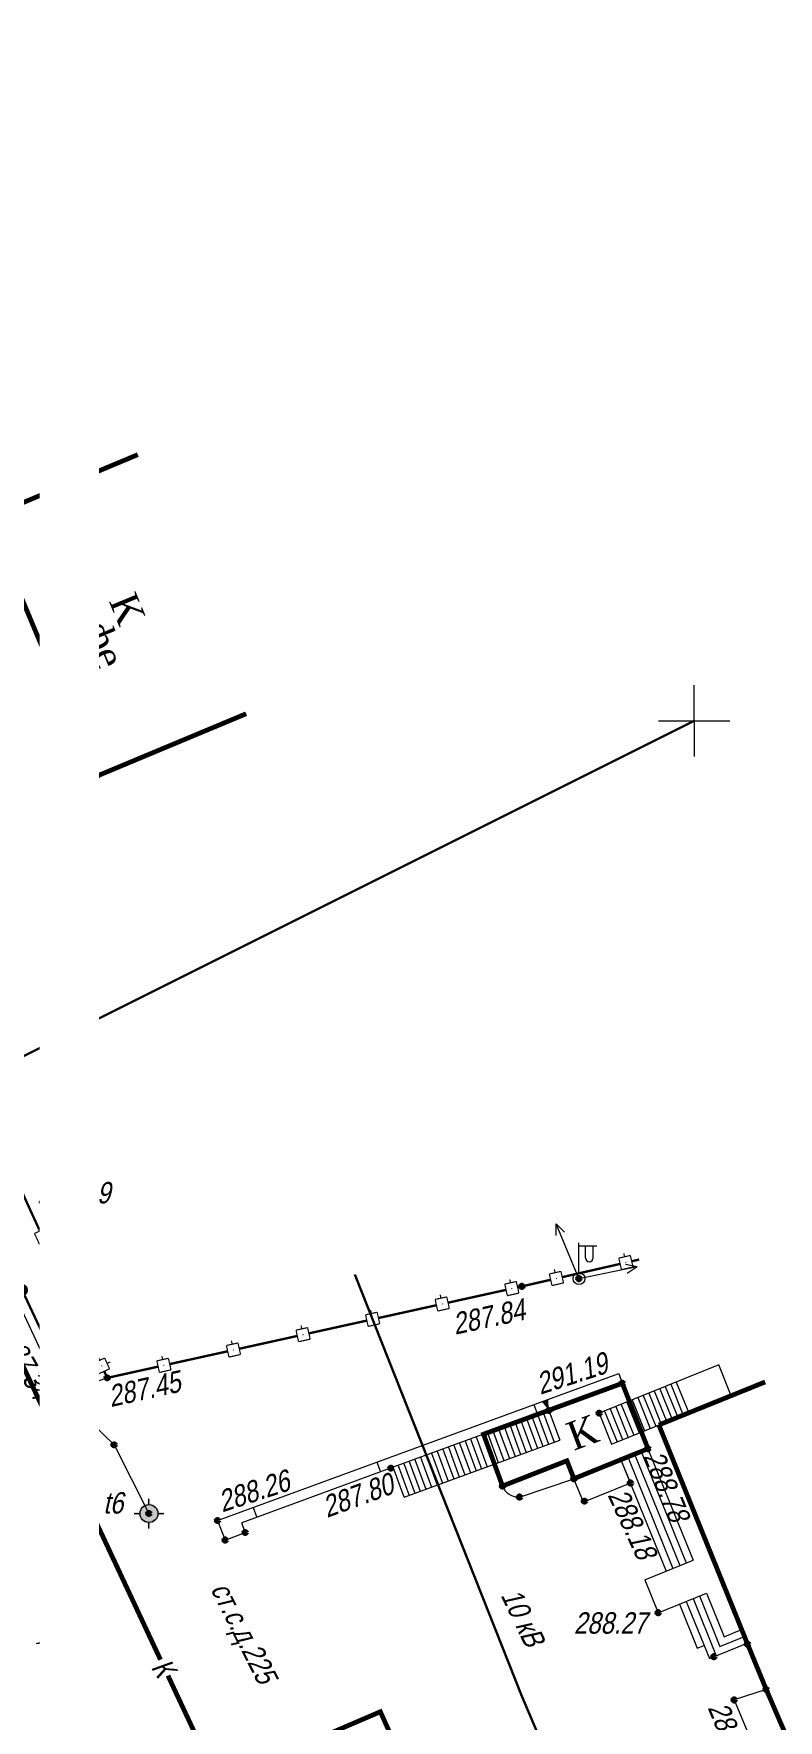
# Model space of a CAD drawing. Header units: metres. Extents: x 5191936 to 10384803, y 4968796 to 9938221.
# Drawn here: x 5192322.2 to 5192353.5, y 4969107.9 to 4969178.9 of the extents above; entities that cross this region are included whole.
import ezdxf

# ---------------------------------------------------------------- set-up
doc = ezdxf.new("R2010")
doc.units = ezdxf.units.M
doc.linetypes.add('COMMUN', pattern=[6, 5, -1])
doc.linetypes.add('DASHED', pattern=[0.75, 0.5, -0.25])
doc.layers.get('0').update_dxf_attribs({"lineweight": 18})
for name, color, linetype, lineweight in [('51472300', 7, 'Continuous', 18), ('82211000', 7, 'Continuous', 18), ('82212000', 7, 'Continuous', 18), ('Commun', 7, 'Continuous', 18), ('ELE_SKLAD', 7, 'Continuous', 18), ('GEO_POINTS', 7, 'Continuous', 18), ('Grid', 7, 'Continuous', 18), ('Otm', 7, 'Continuous', 18), ('Sit', 7, 'Continuous', 18), ('Text', 7, 'Continuous', 18), ('Text_com', 7, 'Continuous', 18), ('Us_znak', 7, 'Continuous', 18), ('Us_znak_fon', 7, 'Continuous', 18), ('Рамка и сетка', 7, 'Continuous', 18)]:
    doc.layers.add(name, color=color, linetype=linetype, lineweight=lineweight)
doc.styles.get("Standard").update_dxf_attribs({"font": 'arial.ttf', "width": 0.8, "oblique": 13, "height": 0.9})
doc.styles.add('style1', font='times.ttf', dxfattribs={"height": 1})
doc.linetypes.add('KABELww_500', pattern='A,0.0001,-0.4,[131,ltypeshp.shx,S=0.4,R=90,X=0.4,Y=-0.4],0.2,[131,ltypeshp.shx,S=0.2,R=90,X=0.4,Y=-0.2],3.6,[131,ltypeshp.shx,S=0.2,R=-90,X=-0.4,Y=0.2],0.2,[131,ltypeshp.shx,S=0.4,R=-90,X=-0.4,Y=0.4],-0.8,4,-0.4', length=9.6001)

# ---------------------------------------------------------------- blocks, each defined once
blk = doc.blocks.new('51472300')
for p, q in [((0, 0.5), (0, 3)), ((0, 2.75), (1.5, 2.75)), ((0.54, 1.74), (0.54, 2.75)), ((1.2, 1.74), (1.2, 2.75))]:
    blk.add_line(p, q)
at = {"color": 7}
for radius in [0.5, 0.05]:
    blk.add_circle((0, 0), radius, dxfattribs=at)
blk.add_arc((0.87, 1.75), 0.331, 182.1567, 357.8433)
at = {"oblique": 15}
blk.add_attdef('Z', (1.02, -1.37), '', height=2, dxfattribs=at)
blk = doc.blocks.new('NAPR')
at = {"layer": 'Us_znak', "color": 0, "linetype": 'Continuous', "lineweight": -2}
for p in [(-0.191, 2.038), (0.189, 2.037)]:
    blk.add_line(p, (0, 2.5), dxfattribs=at)
blk.add_lwpolyline([(0, 0), (0, 2.5)], dxfattribs=at)
blk = doc.blocks.new('*U69')
at = {"layer": '82212000', "linetype": 'Continuous', "ltscale": 0.5}
for points in [[(5192318.496, 4969139.419, 1), (5192318.495, 4969139.369, 1)], [(5192318.819, 4969136.503, 1), (5192318.839, 4969136.457, 1)], [(5192320.062, 4969133.773, 1), (5192320.083, 4969133.727, 1)], [(5192321.306, 4969131.042, 1), (5192321.327, 4969130.997, 1)], [(5192322.552, 4969128.313, 1), (5192322.573, 4969128.268, 1)], [(5192342.303, 4969126.086, 1), (5192342.352, 4969126.097, 1)], [(5192323.801, 4969125.586, 1), (5192323.822, 4969125.541, 1)], [(5192339.373, 4969125.439, 1), (5192339.422, 4969125.45, 1)], [(5192336.444, 4969124.792, 1), (5192336.493, 4969124.803, 1)], [(5192333.514, 4969124.146, 1), (5192333.563, 4969124.157, 1)], [(5192330.585, 4969123.499, 1), (5192330.634, 4969123.51, 1)], [(5192325.051, 4969122.859, 1), (5192325.072, 4969122.813, 1)], [(5192327.655, 4969122.852, 1), (5192327.704, 4969122.863, 1)]]:
    blk.add_hatch(color=256, dxfattribs=at).paths.add_polyline_path(points, flags=0)
at = {"layer": '82212000', "linetype": 'Continuous', "ltscale": 0.5, "flags": 128}
blk.add_lwpolyline([(5192318.54, 4969140.893, 0.1, 0.1, 0), (5192318.503, 4969139.643, 0, 0, 0)], format="xyseb", dxfattribs=at)
at = {"layer": '82212000', "linetype": 'Continuous', "ltscale": 0.5}
for points, const_width in [([(5192318.238, 4969139.151), (5192318.253, 4969139.651)], 0.05), ([(5192318.253, 4969139.651), (5192318.753, 4969139.636)], 0.05), ([(5192318.753, 4969139.636), (5192318.738, 4969139.136)], 0.05), ([(5192318.738, 4969139.136), (5192318.238, 4969139.151)], 0.05), ([(5192318.746, 4969139.386), (5192318.896, 4969139.382)], 0.05), ([(5192318.498, 4969136.604), (5192318.953, 4969136.811)], 0.05), ([(5192318.705, 4969136.149), (5192318.498, 4969136.604)], 0.05), ([(5192318.953, 4969136.811), (5192319.16, 4969136.356)], 0.05), ([(5192319.056, 4969136.583), (5192319.193, 4969136.646)], 0.05), ([(5192319.16, 4969136.356), (5192318.705, 4969136.149)], 0.05), ([(5192318.933, 4969136.252), (5192319.969, 4969133.977)], 0.1), ([(5192319.741, 4969133.874), (5192320.196, 4969134.081)], 0.05), ([(5192319.949, 4969133.419), (5192319.741, 4969133.874)], 0.05), ([(5192320.196, 4969134.081), (5192320.404, 4969133.626)], 0.05), ([(5192320.3, 4969133.853), (5192320.437, 4969133.916)], 0.05), ([(5192320.404, 4969133.626), (5192319.949, 4969133.419)], 0.05), ([(5192320.176, 4969133.522), (5192321.213, 4969131.247)], 0.1), ([(5192320.985, 4969131.144), (5192321.44, 4969131.351)], 0.05), ([(5192321.192, 4969130.689), (5192320.985, 4969131.144)], 0.05), ([(5192321.647, 4969130.896), (5192321.192, 4969130.689)], 0.05), ([(5192321.44, 4969131.351), (5192321.647, 4969130.896)], 0.05), ([(5192321.544, 4969131.123), (5192321.68, 4969131.186)], 0.05), ([(5192322.231, 4969128.414), (5192322.686, 4969128.622)], 0.05), ([(5192322.439, 4969127.959), (5192322.231, 4969128.414)], 0.05), ([(5192322.894, 4969128.168), (5192322.439, 4969127.959)], 0.05), ([(5192322.667, 4969128.063), (5192323.708, 4969125.791)], 0.1), ([(5192322.686, 4969128.622), (5192322.894, 4969128.168)], 0.05), ([(5192322.79, 4969128.395), (5192322.926, 4969128.457)], 0.05), ([(5192339.642, 4969125.498), (5192342.083, 4969126.037)], 0.1), ([(5192342.029, 4969126.281), (5192342.517, 4969126.389)], 0.05), ([(5192342.137, 4969125.793), (5192342.029, 4969126.281)], 0.05), ([(5192342.273, 4969126.335), (5192342.241, 4969126.482)], 0.05), ([(5192342.517, 4969126.389), (5192342.625, 4969125.901)], 0.05), ([(5192323.48, 4969125.687), (5192323.935, 4969125.895)], 0.05), ([(5192323.689, 4969125.232), (5192323.48, 4969125.687)], 0.05), ([(5192324.143, 4969125.44), (5192323.689, 4969125.232)], 0.05), ([(5192323.916, 4969125.336), (5192324.957, 4969123.063)], 0.1), ([(5192323.935, 4969125.895), (5192324.143, 4969125.44)], 0.05), ([(5192324.039, 4969125.667), (5192324.176, 4969125.73)], 0.05), ([(5192336.712, 4969124.852), (5192339.154, 4969125.391)], 0.1), ([(5192339.1, 4969125.635), (5192339.588, 4969125.742)], 0.05), ([(5192339.207, 4969125.146), (5192339.1, 4969125.635)], 0.05), ([(5192339.696, 4969125.254), (5192339.207, 4969125.146)], 0.05), ([(5192339.344, 4969125.689), (5192339.311, 4969125.835)], 0.05), ([(5192339.588, 4969125.742), (5192339.696, 4969125.254)], 0.05), ([(5192342.625, 4969125.901), (5192342.137, 4969125.793)], 0.05), ([(5192333.485, 4969124.395), (5192333.453, 4969124.542)], 0.05), ([(5192333.783, 4969124.205), (5192336.224, 4969124.744)], 0.1), ([(5192336.17, 4969124.988), (5192336.658, 4969125.096)], 0.05), ([(5192336.278, 4969124.5), (5192336.17, 4969124.988)], 0.05), ([(5192336.766, 4969124.608), (5192336.278, 4969124.5)], 0.05), ([(5192336.414, 4969125.042), (5192336.382, 4969125.188)], 0.05), ([(5192336.658, 4969125.096), (5192336.766, 4969124.608)], 0.05), ([(5192330.311, 4969123.695), (5192330.799, 4969123.802)], 0.05), ([(5192330.555, 4969123.749), (5192330.523, 4969123.895)], 0.05), ([(5192330.799, 4969123.802), (5192330.907, 4969123.314)], 0.05), ([(5192330.853, 4969123.558), (5192333.295, 4969124.097)], 0.1), ([(5192333.241, 4969124.341), (5192333.729, 4969124.449)], 0.05), ([(5192333.349, 4969123.853), (5192333.241, 4969124.341)], 0.05), ([(5192333.837, 4969123.961), (5192333.349, 4969123.853)], 0.05), ([(5192333.729, 4969124.449), (5192333.837, 4969123.961)], 0.05), ([(5192324.73, 4969122.959), (5192325.185, 4969123.167)], 0.05), ([(5192325.185, 4969123.167), (5192325.393, 4969122.713)], 0.05), ([(5192327.382, 4969123.048), (5192327.87, 4969123.156)], 0.05), ([(5192327.626, 4969123.102), (5192327.594, 4969123.248)], 0.05), ([(5192327.87, 4969123.156), (5192327.978, 4969122.668)], 0.05), ([(5192327.924, 4969122.912), (5192330.365, 4969123.451)], 0.1), ([(5192330.419, 4969123.206), (5192330.311, 4969123.695)], 0.05), ([(5192330.907, 4969123.314), (5192330.419, 4969123.206)], 0.05), ([(5192324.938, 4969122.505), (5192324.73, 4969122.959)], 0.05), ([(5192325.393, 4969122.713), (5192324.938, 4969122.505)], 0.05), ([(5192325.289, 4969122.94), (5192325.425, 4969123.003)], 0.05), ([(5192327.49, 4969122.56), (5192327.382, 4969123.048)], 0.05), ([(5192327.978, 4969122.668), (5192327.49, 4969122.56)], 0.05)]:
    blk.add_lwpolyline(points, dxfattribs=dict(at, const_width=const_width))
for points in [[(5192318.488, 4969139.144, 0.1, 0.1, 0), (5192318.435, 4969137.344, 0.1, 0.1, 0), (5192318.725, 4969136.707, 0, 0, 0)], [(5192321.42, 4969130.792, 0.1, 0.1, 0), (5192322.045, 4969129.42, 0.1, 0.1, 0), (5192322.458, 4969128.518, 0, 0, 0)], [(5192325.166, 4969122.609, 0.1, 0.1, 0), (5192325.293, 4969122.331, 0.1, 0.1, 0), (5192327.436, 4969122.804, 0, 0, 0)]]:
    blk.add_lwpolyline(points, format="xyseb", dxfattribs=at)
at = {"layer": '82212000', "ltscale": 0.5, "const_width": 0.1}
blk.add_lwpolyline([(5192342.571, 4969126.145), (5192342.744, 4969126.183)], dxfattribs=at)
blk = doc.blocks.new('*U72')
at = {"layer": '82211000', "linetype": 'Continuous', "ltscale": 0.5}
for points in [[(5192316.301, 4969137.575, 1), (5192316.513, 4969137.122, 1)], [(5192317.362, 4969135.311, 1), (5192317.574, 4969134.858, 1)], [(5192318.423, 4969133.047, 1), (5192318.635, 4969132.595, 1)], [(5192319.483, 4969130.784, 1), (5192319.696, 4969130.331, 1)], [(5192320.544, 4969128.52, 1), (5192320.757, 4969128.067, 1)], [(5192321.605, 4969126.256, 1), (5192321.817, 4969125.803, 1)], [(5192322.666, 4969123.992, 1), (5192322.878, 4969123.54, 1)]]:
    blk.add_hatch(color=256, dxfattribs=at).paths.add_polyline_path(points, flags=0)
at = {"layer": '82211000', "linetype": 'Continuous', "ltscale": 0.5, "flags": 128}
blk.add_lwpolyline([(5192315.876, 4969138.48, 0.1, 0.1, 0), (5192316.301, 4969137.575, 0, 0, 0)], format="xyseb", dxfattribs=at)
at = {"layer": '82211000', "linetype": 'Continuous', "ltscale": 0.5, "const_width": 0.1}
for points in [[(5192316.513, 4969137.122), (5192317.362, 4969135.311)], [(5192317.574, 4969134.858), (5192318.423, 4969133.047)], [(5192318.635, 4969132.595), (5192319.483, 4969130.784)], [(5192319.696, 4969130.331), (5192320.544, 4969128.52)], [(5192320.757, 4969128.067), (5192321.605, 4969126.256)], [(5192321.817, 4969125.803), (5192322.666, 4969123.992)]]:
    blk.add_lwpolyline(points, dxfattribs=at)
at = {"layer": '82211000', "ltscale": 0.5, "const_width": 0.1}
blk.add_lwpolyline([(5192322.878, 4969123.54), (5192323.693, 4969121.801)], dxfattribs=at)
blk = doc.blocks.new('мукр')
at = {"layer": 'Sit'}
blk.add_hatch(color=256, dxfattribs=at).paths.add_polyline_path([(0, 0), (0.139, 0.453), (-0.15, 0.452)])
blk = doc.blocks.new('POINT')
at = {"layer": 'Us_znak', "linetype": 'Continuous', "lineweight": -2}
h = blk.add_hatch(color=0, dxfattribs=at)
edge = h.paths.add_edge_path()
edge.add_arc((0, 0), 0.05, 0, 360)
at = {"layer": 'Us_znak_fon', "linetype": 'Continuous', "true_color": 0xffffff}
blk.add_hatch(color=7, dxfattribs=at).paths.add_polyline_path([(-0.422, 0.05, -0.346708), (-0.05, 0.422), (-0.05, 0.625), (0.05, 0.625), (0.05, 0.422, -0.346708), (0.422, 0.05), (0.625, 0.05), (0.625, -0.05), (0.422, -0.05, -0.346708), (0.05, -0.422), (0.05, -0.625), (-0.05, -0.625), (-0.05, -0.422, -0.346708), (-0.422, -0.05), (-0.625, -0.05), (-0.625, 0.05)])
at = {"layer": 'Us_znak', "color": 0, "linetype": 'Continuous', "lineweight": -2}
for p, q in [((-0.625, 0), (-0.375, 0)), ((0, 0.375), (0, 0.625)), ((0.375, 0), (0.625, 0)), ((0, -0.625), (0, -0.375))]:
    blk.add_line(p, q, dxfattribs=at)
for radius in [0.375, 0.05]:
    blk.add_circle((0, 0), radius, dxfattribs=at)
blk = doc.blocks.new('GRID')
at = {"layer": 'Grid', "color": 104}
blk.add_line((-1.5, 0), (1.5, 0), dxfattribs=at)
for points in [[(0, 0), (0, 1.5)], [(0, 0), (0, -1.5)]]:
    blk.add_lwpolyline(points, dxfattribs=at)
blk = doc.blocks.new('*U138')
at = {"layer": '82212000', "linetype": 'Continuous', "ltscale": 0.5}
for points in [[(5192347.106, 4969127.182, 1), (5192347.155, 4969127.193, 1)], [(5192344.182, 4969126.512, 1), (5192344.23, 4969126.523, 1)]]:
    blk.add_hatch(color=256, dxfattribs=at).paths.add_polyline_path(points, flags=0)
at = {"layer": '82212000', "linetype": 'Continuous', "ltscale": 0.5, "const_width": 0.05}
for points in [[(5192346.831, 4969127.375), (5192347.318, 4969127.487)], [(5192346.942, 4969126.888), (5192346.831, 4969127.375)], [(5192347.075, 4969127.431), (5192347.041, 4969127.577)], [(5192347.318, 4969127.487), (5192347.43, 4969126.999)], [(5192343.907, 4969126.706), (5192344.394, 4969126.817)], [(5192344.018, 4969126.218), (5192343.907, 4969126.706)], [(5192344.15, 4969126.761), (5192344.117, 4969126.908)], [(5192344.394, 4969126.817), (5192344.505, 4969126.33)], [(5192347.43, 4969126.999), (5192346.942, 4969126.888)], [(5192344.505, 4969126.33), (5192344.018, 4969126.218)]]:
    blk.add_lwpolyline(points, dxfattribs=at)
at = {"layer": '82212000', "linetype": 'Continuous', "ltscale": 0.5}
blk.add_lwpolyline([(5192344.45, 4969126.574, 0.1, 0.1, 0), (5192346.887, 4969127.131, 0.1, 0.1, 0)], format="xyseb", dxfattribs=at)
at = {"layer": '82212000', "ltscale": 0.5}
blk.add_lwpolyline([(5192347.374, 4969127.243, 0.1, 0.1, 0), (5192347.687, 4969127.315, 0.1, 0.1, 0)], format="xyseb", dxfattribs=at)
at = {"layer": '82212000', "linetype": 'Continuous', "ltscale": 0.5, "flags": 128}
blk.add_lwpolyline([(5192342.744, 4969126.183, 0.1, 0.1, 0), (5192343.962, 4969126.462, 0, 0, 0)], format="xyseb", dxfattribs=at)

msp = doc.modelspace()

# ---------------------------------------------------------------- linework, layer by layer
at = {"layer": 'Commun', "color": 32, "linetype": 'COMMUN', "ltscale": 0.7, "const_width": 0.2, "elevation": 288.999, "flags": 128}
for points in [[(5192327.536, 4969110.462), (5192317.165, 4969132.636)], [(5192332.882, 4969099.033), (5192327.85, 4969109.792)]]:
    msp.add_lwpolyline(points, dxfattribs=at)
at = {"layer": 'Commun', "color": 1, "linetype": 'KABELww_500', "lineweight": 30, "elevation": 289.986, "flags": 128}
msp.add_lwpolyline([(5192382.466, 4969011.289), (5192370.473, 4969044.589), (5192358.264, 4969072.423), (5192342.751, 4969108.924), (5192335.712, 4969126.684)], dxfattribs=at)
at = {"layer": 'GEO_POINTS', "lineweight": 60}
for centre in [(5192324.829, 4969147.663, 287.211), (5192342.744, 4969126.183, 287.844), (5192345.155, 4969126.513, 293.343), (5192323.339, 4969121.684, 287.207), (5192323.392, 4969121.739, 287.343), (5192325.293, 4969122.331, 287.45), (5192346.979, 4969122.103, 291.237), (5192343.887, 4969120.956, 291.19), (5192346.004, 4969120.842, 291.221), (5192325.581, 4969119.512, 287.418), (5192348.06, 4969119.348, 288.779), (5192337.237, 4969118.529, 287.803), (5192344.942, 4969118.086, 288.103), (5192341.936, 4969117.777, 287.992), (5192347.318, 4969117.901, 288.177), (5192342.654, 4969117.314, 288.056), (5192345.382, 4969117.14, 288.108), (5192327.05, 4969116.617, 287.436), (5192329.933, 4969116.324, 288.263), (5192330.262, 4969115.502, 287.547), (5192331.104, 4969115.817, 287.6), (5192348.489, 4969112.44, 288.269), (5192352.256, 4969111.111, 288.458), (5192350.834, 4969110.588, 288.389), (5192353.039, 4969109.207, 288.481), (5192351.689, 4969108.767, 288.39)]:
    msp.add_circle(centre, 0.06, dxfattribs=at)
at = {"layer": 'Sit'}
for p, q in [((5192351.036, 4969122.878), (5192346.004, 4969120.842)), ((5192351.562, 4969121.581), (5192351.036, 4969122.878)), ((5192348.09, 4969121.686), (5192348.615, 4969120.388)), ((5192348.322, 4969121.78), (5192348.847, 4969120.482)), ((5192348.554, 4969121.874), (5192349.079, 4969120.576)), ((5192348.785, 4969121.968), (5192349.31, 4969120.67)), ((5192349.017, 4969122.061), (5192349.542, 4969120.764)), ((5192349.249, 4969122.155), (5192349.774, 4969120.857)), ((5192346.468, 4969121.03), (5192346.993, 4969119.732)), ((5192346.53, 4969119.544), (5192351.562, 4969121.581)), ((5192346.7, 4969121.124), (5192347.225, 4969119.826)), ((5192346.931, 4969121.217), (5192347.457, 4969119.92)), ((5192347.163, 4969121.311), (5192347.688, 4969120.013)), ((5192347.395, 4969121.405), (5192347.92, 4969120.107)), ((5192347.627, 4969121.499), (5192348.152, 4969120.201)), ((5192347.858, 4969121.592), (5192348.384, 4969120.295)), ((5192346.004, 4969120.842), (5192346.53, 4969119.544)), ((5192346.236, 4969120.936), (5192346.761, 4969119.638))]:
    msp.add_line(p, q, dxfattribs=at)
at = {"layer": 'Sit', "flags": 128}
for points, elevation in [([(5192323.339, 4969121.684), (5192315.631, 4969138.131), (5192309.907, 4969150.445), (5192303.842, 4969163.687), (5192297.324, 4969178.289), (5192288.163, 4969198.598), (5192286.97, 4969201.309, -0.178713), (5192286.611, 4969207.193, -0.0486), (5192287.784, 4969210.047, -0.50364)], 287.207), ([(5192341.936, 4969117.777, 0.326193), (5192342.654, 4969117.314, 8.337179)], 287.992)]:
    msp.add_lwpolyline(points, format="xyb", dxfattribs=dict(at, elevation=elevation))
at = {"layer": 'Sit', "const_width": 0.2, "flags": 128}
msp.add_lwpolyline([(5192326.582, 4969161.213), (5192320.269, 4969158.574), (5192324.829, 4969147.663), (5192331.143, 4969150.301)], dxfattribs=at)
at = {"layer": 'Sit', "flags": 128}
for points, elevation in [([(5192329.933, 4969116.324), (5192346.826, 4969122.522)], 288.263), ([(5192346.826, 4969122.522), (5192346.979, 4969122.103)], 288.103), ([(5192323.339, 4969121.684), (5192325.581, 4969119.512), (5192327.05, 4969116.617)], 287.207), ([(5192343.257, 4969121.213), (5192343.411, 4969120.794)], 288.103), ([(5192342.002, 4969120.277), (5192342.463, 4969119.02)], 288.103), ([(5192342.237, 4969120.363), (5192342.698, 4969119.107)], 288.103), ([(5192342.472, 4969120.449), (5192342.933, 4969119.193)], 288.103), ([(5192342.706, 4969120.536), (5192343.168, 4969119.279)], 288.103), ([(5192342.941, 4969120.622), (5192343.402, 4969119.365)], 288.103), ([(5192343.176, 4969120.708), (5192343.637, 4969119.451)], 288.103), ([(5192343.411, 4969120.794), (5192343.872, 4969119.537)], 288.103), ([(5192343.645, 4969120.88), (5192344.106, 4969119.623)], 288.103), ([(5192343.887, 4969120.956), (5192344.344, 4969119.711)], 291.19), ([(5192346.004, 4969120.842), (5192346.53, 4969119.544)], 291.221), ([(5192341.135, 4969119.959), (5192337.332, 4969118.564)], 288.103), ([(5192337.793, 4969117.307), (5192344.344, 4969119.711)], 287.803), ([(5192340.125, 4969119.588), (5192340.586, 4969118.332)], 288.103), ([(5192340.359, 4969119.674), (5192340.821, 4969118.418)], 288.103), ([(5192340.594, 4969119.761), (5192341.055, 4969118.504)], 288.103), ([(5192340.829, 4969119.847), (5192341.29, 4969118.59)], 288.103), ([(5192341.064, 4969119.933), (5192341.525, 4969118.676)], 288.103), ([(5192341.298, 4969120.019), (5192341.759, 4969118.762)], 288.103), ([(5192341.533, 4969120.105), (5192341.994, 4969118.848)], 288.103), ([(5192341.768, 4969120.191), (5192342.229, 4969118.934)], 288.103), ([(5192338.247, 4969118.899), (5192338.708, 4969117.643)], 288.103), ([(5192338.482, 4969118.986), (5192338.943, 4969117.729)], 288.103), ([(5192338.717, 4969119.072), (5192339.178, 4969117.815)], 288.103), ([(5192338.951, 4969119.158), (5192339.412, 4969117.901)], 288.103), ([(5192339.186, 4969119.244), (5192339.647, 4969117.987)], 288.103), ([(5192339.421, 4969119.33), (5192339.882, 4969118.073)], 288.103), ([(5192339.655, 4969119.416), (5192340.116, 4969118.159)], 288.103), ([(5192339.89, 4969119.502), (5192340.351, 4969118.245)], 288.103), ([(5192346.919, 4969118.886), (5192348.819, 4969114.192)], 288.177), ([(5192347.208, 4969119.003), (5192349.108, 4969114.309)], 288.177), ([(5192347.498, 4969119.121), (5192349.398, 4969114.426)], 288.177), ([(5192347.771, 4969119.231), (5192349.67, 4969114.536)], 288.103), ([(5192348.06, 4969119.348), (5192349.96, 4969114.653)], 288.103), ([(5192337.332, 4969118.564), (5192330.955, 4969116.224)], 287.803), ([(5192336.647, 4969118.787), (5192336.801, 4969118.369)], 287.803), ([(5192337.793, 4969117.307), (5192337.332, 4969118.564)], 287.803), ([(5192337.543, 4969118.641), (5192338.004, 4969117.384)], 288.103), ([(5192337.778, 4969118.727), (5192338.239, 4969117.47)], 288.103), ([(5192338.012, 4969118.813), (5192338.474, 4969117.557)], 288.103), ([(5192342.654, 4969117.314), (5192344.942, 4969118.086)], 287.992), ([(5192331.434, 4969116.875), (5192331.588, 4969116.456)], 288.263), ([(5192329.933, 4969116.324), (5192330.262, 4969115.502), (5192331.104, 4969115.817), (5192330.955, 4969116.224)], 288.263), ([(5192347.927, 4969113.831), (5192349.96, 4969114.653)], 288.269), ([(5192347.927, 4969113.831), (5192348.489, 4969112.44)], 288.269), ([(5192348.489, 4969112.44), (5192350.522, 4969113.263)], 288.269), ([(5192350.522, 4969113.263), (5192351.263, 4969111.432)], 288.103), ([(5192349.381, 4969112.801), (5192350.133, 4969110.945)], 288.177), ([(5192349.381, 4969112.801), (5192350.133, 4969110.945)], 288.177), ([(5192349.671, 4969112.918), (5192350.647, 4969110.506)], 288.177), ([(5192349.961, 4969113.036), (5192350.936, 4969110.625)], 288.177), ([(5192350.233, 4969113.146), (5192351.091, 4969111.025)], 288.103), ([(5192350.133, 4969110.945), (5192350.422, 4969111.062)], 288.177), ([(5192350.647, 4969110.506), (5192352.237, 4969111.156)], 288.389), ([(5192351.091, 4969111.025), (5192352.12, 4969111.445)], 288.389), ([(5192351.263, 4969111.432), (5192352.002, 4969111.734)], 288.389), ([(5192353.039, 4969109.207), (5192351.689, 4969108.767), (5192354.066, 4969103.077)], 288.481)]:
    msp.add_lwpolyline(points, dxfattribs=dict(at, elevation=elevation))
at = {"layer": 'Sit', "linetype": 'DASHED', "elevation": 287.207, "flags": 128}
msp.add_lwpolyline([(5192323.339, 4969121.684), (5192325.293, 4969122.331)], dxfattribs=at)
at = {"layer": 'Sit', "const_width": 0.2, "flags": 128}
for points, elevation in [([(5192348.06, 4969119.348), (5192346.979, 4969122.103), (5192341.135, 4969119.959), (5192341.936, 4969117.777), (5192344.646, 4969118.84), (5192344.942, 4969118.086), (5192348.06, 4969119.348)], 288.103), ([(5192348.517, 4969120.349), (5192352.991, 4969122.159)], 288.481), ([(5192353.039, 4969109.207), (5192352.256, 4969111.111), (5192348.517, 4969120.349)], 288.481), ([(5192353.039, 4969109.207), (5192369.79, 4969070.352), (5192376.506, 4969054.975), (5192385.196, 4969058.586)], 288.481)]:
    msp.add_lwpolyline(points, dxfattribs=dict(at, elevation=elevation))
at = {"layer": 'Sit', "elevation": 287.992, "flags": 128}
msp.add_lwpolyline([(5192344.942, 4969118.086), (5192346.919, 4969118.886), (5192347.318, 4969117.901), (5192345.341, 4969117.101)], close=True, dxfattribs=at)
at = {"layer": 'Sit', "const_width": 0.2, "elevation": 287.963, "flags": 128}
msp.add_lwpolyline([(5192337.597, 4969106.475), (5192335.586, 4969105.611), (5192334.782, 4969107.407), (5192336.793, 4969108.271)], close=True, dxfattribs=at)
at = {"layer": 'Рамка и сетка', "lineweight": 30, "flags": 128}
msp.add_lwpolyline([(5192250, 4969100), (5192350, 4969150)], dxfattribs=at)

# ---------------------------------------------------------------- block references
at = {"color": 7, "rotation": 20.55347602909507}
msp.add_blockref('мукр', (5192343.885, 4969120.964, 291.19), dxfattribs=at)
at = {"layer": '51472300', "color": 7, "xscale": 0.5, "yscale": 0.5, "zscale": 0.5}
msp.add_blockref('51472300', (5192345.155, 4969126.513, 293.343), dxfattribs=at)
at = {"layer": '82211000', "color": 7}
msp.add_blockref('*U72', (0, 0), dxfattribs=at)
at = {"layer": '82212000', "color": 7}
for name in ['*U69', '*U138']:
    msp.add_blockref(name, (0, 0), dxfattribs=at)
at = {"layer": 'Grid', "color": 7, "linetype": 'Continuous'}
msp.add_blockref('GRID', (5192350, 4969150), dxfattribs=at)
msp.add_blockref('GRID', (5192350, 4969150), dxfattribs=at)
at = {"layer": 'Sit', "color": 7, "linetype": 'Continuous'}
for rotation in [22.63254919406308, 281.7583477352019]:
    msp.add_blockref('NAPR', (5192345.155, 4969126.513, 293.343), dxfattribs=dict(at, rotation=rotation))
msp.add_blockref('POINT', (5192327.05, 4969116.617, 287.207), dxfattribs=at)

# ---------------------------------------------------------------- texts
at = {"layer": 'ELE_SKLAD', "oblique": 13, "width": 0.8}
msp.add_text('t6', height=0.9, dxfattribs=at).set_placement((5192325.125, 4969116.617, 287.207))
at = {"layer": 'Otm', "oblique": 13, "width": 0.8}
for s, p in [('287.19', (5192322.345, 4969129.68, 287.191)), ('288.27', (5192344.94, 4969111.56, 288.269))]:
    msp.add_text(s, height=0.9, dxfattribs=at).set_placement(p)
for s, rotation, p in [('287.84', 12.14086, (5192339.936, 4969124.146, 287.844)), ('287.34', 299.28306, (5192320.723, 4969124.006, 287.343)), ('291.19', 17.94495, (5192343.524, 4969121.617, 288.263)), ('287.45', 12.44829, (5192325.444, 4969121.099, 287.45)), ('288.78', 292.00214, (5192347.847, 4969119.041, 288.103)), ('288.26', 18.07888, (5192330.138, 4969116.664, 288.263)), ('287.80', 20.14855, (5192334.547, 4969116.432, 287.803)), ('288.18', 294.70137, (5192346.348, 4969117.399, 288.177)), ('288.39', 292.67277, (5192350.561, 4969108.444, 288.39))]:
    msp.add_text(s, height=0.9, rotation=rotation, dxfattribs=at).set_placement(p)
at = {"layer": 'Text', "color": 7, "style": 'style1'}
for s, rotation, p in [('кафе', 292.4701, (5192323.573, 4969155.479)), ('К', 292.4701, (5192325.35, 4969155.056)), ('К', 20.53325, (5192344.934, 4969119.253, -285.654))]:
    msp.add_text(s, height=1.2, rotation=rotation, dxfattribs=at).set_placement(p)
at = {"layer": 'Text', "style": 'style1'}
msp.add_text('А', height=1.2, dxfattribs=at).set_placement((5192322.277, 4969111.12))
at = {"layer": 'Text_com', "oblique": 13, "width": 0.8}
for s, rotation, p in [('ст.с.д.225', 296.61124, (5192329.627, 4969113.446, 856.374)), ('К', 302.96864, (5192327.113, 4969110.14))]:
    msp.add_text(s, height=0.9, rotation=rotation, dxfattribs=at).set_placement(p)
at = {"layer": 'Text_com', "color": 1, "oblique": 13, "width": 0.8}
msp.add_text('10 кВ ', height=0.9, rotation=295.65484, dxfattribs=at).set_placement((5192341.845, 4969113.178, 568.007))

# ---------------------------------------------------------------- next in the draw order: wipeouts: each hides what was drawn before it
msp.add_wipeout([(5192324.949, 4969074.071), (5192322.449, 4969104.071), (5192322.449, 4969220.071), (5192324.949, 4969222.571)]).dxf.layer = 'Рамка и сетка'

doc.saveas('drawing.dxf')
